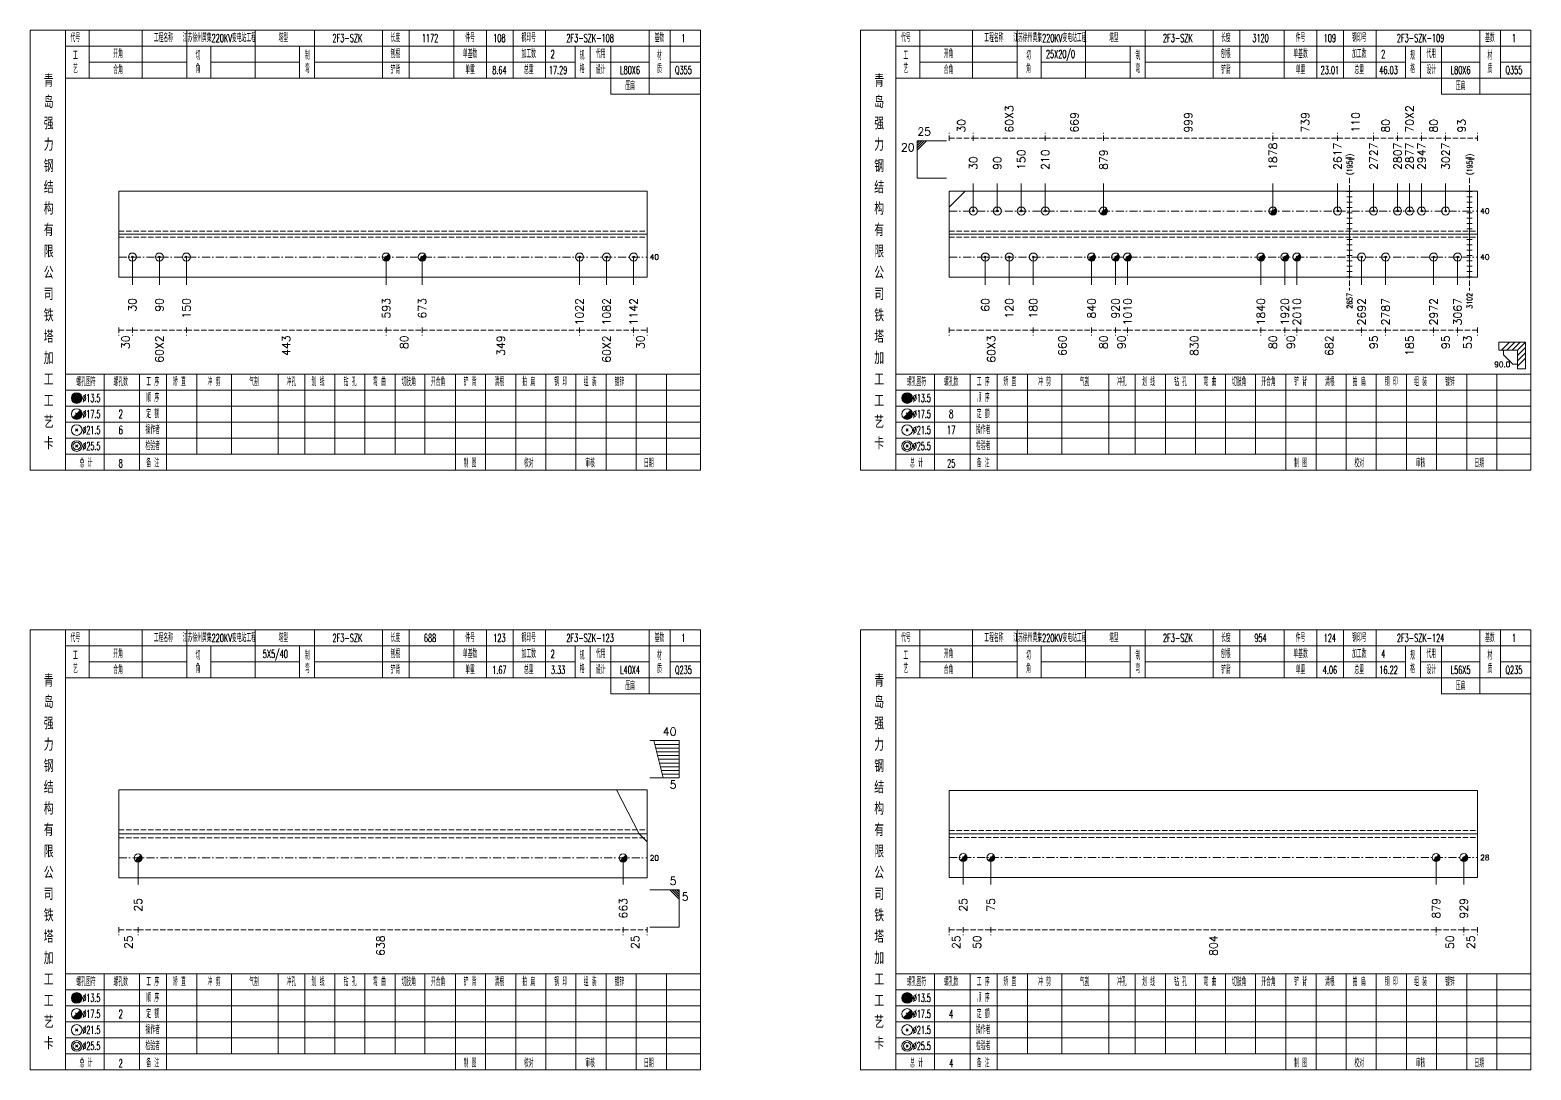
# Model space of a CAD drawing. Extents: x 0 to 4623, y -1159 to 4890.
# Drawn here: x 2180 to 2743, y 4500 to 4890 of the extents above; entities that cross this region are included whole.
import ezdxf
from ezdxf.enums import TextEntityAlignment as Align

# ---------------------------------------------------------------- set-up
doc = ezdxf.new("R2010")
doc.units = 0
doc.header["$MEASUREMENT"] = 0
doc.linetypes.add('一点画线', pattern=[5.2, 3, -1, 0.2, -1])
doc.linetypes.add('虚线', pattern=[2.75, 2, -0.75])
doc.layers.get('0').update_dxf_attribs({"linetype": 'CONTINUOUS', "lineweight": 25})
for name, color, linetype, lineweight in [('1', 7, 'CONTINUOUS', 25), ('2', 7, 'CONTINUOUS', 25), ('4', 7, 'CONTINUOUS', 25), ('5', 7, 'CONTINUOUS', 25)]:
    doc.layers.add(name, color=color, linetype=linetype, lineweight=lineweight)
doc.styles.get("Standard").update_dxf_attribs({"font": 'simplex.shx', "width": 0.7, "height": 3, "bigfont": 'gbhzfs.shx'})

# ---------------------------------------------------------------- blocks, each defined once
blk = doc.blocks.new('孔17.5')
at = {"layer": '5', "color": 7, "linetype": 'Continuous', "lineweight": 13}
for p, q in [((-0.707, -0.707), (0.707, 0.707)), ((-0.2, 0.2), (0.2, -0.2))]:
    blk.add_line(p, q, dxfattribs=at)
blk.add_circle((0, 0), 1, dxfattribs=at)
for radius in [0.9, 0.8, 0.7, 0.6, 0.5, 0.4, 0.3, 0.2, 0.1]:
    blk.add_arc((0, 0), radius, 225, 45, dxfattribs=at)
blk = doc.blocks.new('孔21.5')
at = {"layer": '5', "color": 7, "linetype": 'Continuous', "lineweight": 13}
for p, q in [((-0.2, -0.2), (0.2, 0.2)), ((-0.2, 0.2), (0.2, -0.2))]:
    blk.add_line(p, q, dxfattribs=at)
blk.add_circle((0, 0), 1, dxfattribs=at)

msp = doc.modelspace()

# ---------------------------------------------------------------- linework, layer by layer
at = {"color": 8, "linetype": '虚线', "lineweight": 9}
for p, q in [((2524.5, 4848.5), (2524.5, 4851.5)), ((2533.5, 4848.5), (2533.5, 4851.5)), ((2533.5, 4848.5), (2533.5, 4851.5)), ((2560.5, 4848.5), (2560.5, 4851.5)), ((2560.5, 4848.5), (2560.5, 4851.5)), ((2582.335, 4848.5), (2582.335, 4851.5)), ((2582.335, 4848.5), (2582.335, 4851.5)), ((2645.828, 4848.5), (2645.828, 4851.5)), ((2645.828, 4848.5), (2645.828, 4851.5)), ((2670.1, 4848.5), (2670.1, 4851.5)), ((2670.1, 4848.5), (2670.1, 4851.5)), ((2683.6, 4848.5), (2683.6, 4851.5)), ((2683.6, 4848.5), (2683.6, 4851.5)), ((2692.6, 4848.5), (2692.6, 4851.5)), ((2692.6, 4848.5), (2692.6, 4851.5)), ((2701.6, 4848.5), (2701.6, 4851.5)), ((2701.6, 4848.5), (2701.6, 4851.5)), ((2710.6, 4848.5), (2710.6, 4851.5)), ((2710.6, 4848.5), (2710.6, 4851.5)), ((2722.6, 4848.5), (2722.6, 4851.5)), ((2524.5, 4849.5), (2533.5, 4849.5)), ((2533.5, 4849.5), (2560.5, 4849.5)), ((2560.5, 4849.5), (2582.335, 4849.5)), ((2582.335, 4849.5), (2645.828, 4849.5)), ((2645.828, 4849.5), (2670.1, 4849.5)), ((2670.1, 4849.5), (2683.6, 4849.5)), ((2683.6, 4849.5), (2692.6, 4849.5)), ((2692.6, 4849.5), (2701.6, 4849.5)), ((2701.6, 4849.5), (2710.6, 4849.5)), ((2710.6, 4849.5), (2722.6, 4849.5)), ((2213.1, 4778.5), (2213.1, 4775.5)), ((2218.171, 4778.5), (2218.171, 4775.5)), ((2218.171, 4778.5), (2218.171, 4775.5)), ((2238.454, 4778.5), (2238.454, 4775.5)), ((2238.454, 4778.5), (2238.454, 4775.5)), ((2313.333, 4778.5), (2313.333, 4775.5)), ((2313.333, 4778.5), (2313.333, 4775.5)), ((2326.855, 4778.5), (2326.855, 4775.5)), ((2326.855, 4778.5), (2326.855, 4775.5)), ((2385.846, 4778.5), (2385.846, 4775.5)), ((2385.846, 4778.5), (2385.846, 4775.5)), ((2406.129, 4778.5), (2406.129, 4775.5)), ((2406.129, 4778.5), (2406.129, 4775.5)), ((2411.2, 4778.5), (2411.2, 4775.5)), ((2524.5, 4778.5), (2524.5, 4775.5)), ((2556, 4778.5), (2556, 4775.5)), ((2556, 4778.5), (2556, 4775.5)), ((2577.835, 4778.5), (2577.835, 4775.5)), ((2577.835, 4778.5), (2577.835, 4775.5)), ((2586.835, 4778.5), (2586.835, 4775.5)), ((2586.835, 4778.5), (2586.835, 4775.5)), ((2591.335, 4778.5), (2591.335, 4775.5)), ((2591.335, 4778.5), (2591.335, 4775.5)), ((2641.328, 4778.5), (2641.328, 4775.5)), ((2641.328, 4778.5), (2641.328, 4775.5)), ((2650.328, 4778.5), (2650.328, 4775.5)), ((2650.328, 4778.5), (2650.328, 4775.5)), ((2654.828, 4778.5), (2654.828, 4775.5)), ((2654.828, 4778.5), (2654.828, 4775.5)), ((2679.1, 4778.5), (2679.1, 4775.5)), ((2679.1, 4778.5), (2679.1, 4775.5)), ((2688.1, 4778.5), (2688.1, 4775.5)), ((2688.1, 4778.5), (2688.1, 4775.5)), ((2706.1, 4778.5), (2706.1, 4775.5)), ((2706.1, 4778.5), (2706.1, 4775.5)), ((2715.1, 4778.5), (2715.1, 4775.5)), ((2715.1, 4778.5), (2715.1, 4775.5)), ((2722.6, 4778.5), (2722.6, 4775.5)), ((2213.1, 4777.5), (2218.171, 4777.5)), ((2218.171, 4777.5), (2238.454, 4777.5)), ((2238.454, 4777.5), (2313.333, 4777.5)), ((2313.333, 4777.5), (2326.855, 4777.5)), ((2326.855, 4777.5), (2385.846, 4777.5)), ((2385.846, 4777.5), (2406.129, 4777.5)), ((2406.129, 4777.5), (2411.2, 4777.5)), ((2524.5, 4777.5), (2556, 4777.5)), ((2556, 4777.5), (2577.835, 4777.5)), ((2577.835, 4777.5), (2586.835, 4777.5)), ((2586.835, 4777.5), (2591.335, 4777.5)), ((2591.335, 4777.5), (2641.328, 4777.5)), ((2641.328, 4777.5), (2650.328, 4777.5)), ((2650.328, 4777.5), (2654.828, 4777.5)), ((2654.828, 4777.5), (2679.1, 4777.5)), ((2679.1, 4777.5), (2688.1, 4777.5)), ((2688.1, 4777.5), (2706.1, 4777.5)), ((2706.1, 4777.5), (2715.1, 4777.5)), ((2715.1, 4777.5), (2722.6, 4777.5)), ((2213.1, 4553.5), (2213.1, 4550.5)), ((2220.298, 4553.5), (2220.298, 4550.5)), ((2220.298, 4553.5), (2220.298, 4550.5)), ((2402.2, 4553.5), (2402.2, 4550.5)), ((2402.2, 4553.5), (2402.2, 4550.5)), ((2411.2, 4553.5), (2411.2, 4550.5)), ((2524.5, 4553.5), (2524.5, 4550.5)), ((2529.691, 4553.5), (2529.691, 4550.5)), ((2529.691, 4553.5), (2529.691, 4550.5)), ((2540.074, 4553.5), (2540.074, 4550.5)), ((2540.074, 4553.5), (2540.074, 4550.5)), ((2707.026, 4553.5), (2707.026, 4550.5)), ((2707.026, 4553.5), (2707.026, 4550.5)), ((2717.409, 4553.5), (2717.409, 4550.5)), ((2717.409, 4553.5), (2717.409, 4550.5)), ((2722.6, 4553.5), (2722.6, 4550.5)), ((2213.1, 4552.5), (2220.298, 4552.5)), ((2220.298, 4552.5), (2402.2, 4552.5)), ((2402.2, 4552.5), (2411.2, 4552.5)), ((2524.5, 4552.5), (2529.691, 4552.5)), ((2529.691, 4552.5), (2540.074, 4552.5)), ((2540.074, 4552.5), (2707.026, 4552.5)), ((2707.026, 4552.5), (2717.409, 4552.5)), ((2717.409, 4552.5), (2722.6, 4552.5))]:
    msp.add_line(p, q, dxfattribs=at)
at = {"color": 7, "linetype": 'Continuous', "lineweight": 13}
for p, q in [((2512.5, 4848.5), (2523.5, 4848.5)), ((2512.5, 4834.5), (2512.5, 4848.5)), ((2513.375, 4848.5), (2512.5, 4847.625)), ((2514.25, 4848.5), (2512.5, 4846.75)), ((2515.125, 4848.5), (2512.5, 4845.875)), ((2516, 4848.5), (2512.5, 4845)), ((2512.5, 4834.5), (2523.5, 4834.5)), ((2524.5, 4823.625), (2530.5, 4829.625)), ((2533.5, 4822.125), (2533.5, 4832.5)), ((2542.5, 4822.125), (2542.5, 4832.5)), ((2551.5, 4822.125), (2551.5, 4832.5)), ((2560.5, 4822.125), (2560.5, 4832.5)), ((2582.335, 4822.125), (2582.335, 4832.5)), ((2645.828, 4822.125), (2645.828, 4832.5)), ((2670.1, 4822.125), (2670.1, 4832.5)), ((2683.6, 4822.125), (2683.6, 4832.5)), ((2692.6, 4822.125), (2692.6, 4832.5)), ((2697.1, 4822.125), (2697.1, 4832.5)), ((2701.6, 4822.125), (2701.6, 4832.5)), ((2710.6, 4822.125), (2710.6, 4832.5)), ((2218.171, 4804.875), (2218.171, 4794.5)), ((2228.312, 4804.875), (2228.312, 4794.5)), ((2238.454, 4804.875), (2238.454, 4794.5)), ((2313.333, 4804.875), (2313.333, 4794.5)), ((2326.855, 4804.875), (2326.855, 4794.5)), ((2385.846, 4804.875), (2385.846, 4794.5)), ((2395.988, 4804.875), (2395.988, 4794.5)), ((2406.129, 4804.875), (2406.129, 4794.5)), ((2538, 4804.875), (2538, 4794.5)), ((2547, 4804.875), (2547, 4794.5)), ((2556, 4804.875), (2556, 4794.5)), ((2577.835, 4804.875), (2577.835, 4794.5)), ((2586.835, 4804.875), (2586.835, 4794.5)), ((2591.335, 4804.875), (2591.335, 4794.5)), ((2641.328, 4804.875), (2641.328, 4794.5)), ((2650.328, 4804.875), (2650.328, 4794.5)), ((2654.828, 4804.875), (2654.828, 4794.5)), ((2679.1, 4804.875), (2679.1, 4794.5)), ((2688.1, 4804.875), (2688.1, 4794.5)), ((2706.1, 4804.875), (2706.1, 4794.5)), ((2715.1, 4804.875), (2715.1, 4794.5)), ((2423.2, 4623.5), (2412.2, 4623.5)), ((2417.2, 4609.5), (2413.7, 4623.5)), ((2423.2, 4622.1), (2414.05, 4622.1)), ((2423.2, 4620.7), (2414.4, 4620.7)), ((2423.2, 4609.5), (2423.2, 4623.5)), ((2423.2, 4619.3), (2414.75, 4619.3)), ((2423.2, 4617.9), (2415.1, 4617.9)), ((2423.2, 4616.5), (2415.45, 4616.5)), ((2423.2, 4615.1), (2415.8, 4615.1)), ((2423.2, 4609.5), (2412.2, 4609.5)), ((2423.2, 4613.7), (2416.15, 4613.7)), ((2423.2, 4612.3), (2416.5, 4612.3)), ((2423.2, 4610.9), (2416.85, 4610.9)), ((2408.2, 4588.5), (2399.683, 4605)), ((2411.2, 4585.5), (2408.2, 4588.5)), ((2220.298, 4579.5), (2220.298, 4569.5)), ((2402.2, 4579.5), (2402.2, 4569.5)), ((2529.691, 4579.661), (2529.691, 4569.5)), ((2540.074, 4579.661), (2540.074, 4569.5)), ((2707.026, 4579.661), (2707.026, 4569.5)), ((2717.409, 4579.661), (2717.409, 4569.5)), ((2423.2, 4567.5), (2412.2, 4567.5)), ((2419.7, 4567.5), (2423.2, 4564)), ((2420.575, 4567.5), (2423.2, 4564.875)), ((2421.45, 4567.5), (2423.2, 4565.75)), ((2422.325, 4567.5), (2423.2, 4566.625)), ((2423.2, 4567.5), (2423.2, 4553.5)), ((2423.2, 4553.5), (2412.2, 4553.5))]:
    msp.add_line(p, q, dxfattribs=at)
at = {"color": 7, "linetype": 'Continuous', "lineweight": 18}
for p, q in [((2213.1, 4829.625), (2213.1, 4797.375)), ((2213.1, 4829.625), (2411.2, 4829.625)), ((2411.2, 4829.625), (2411.2, 4797.375)), ((2524.5, 4829.625), (2524.5, 4797.375)), ((2524.5, 4829.625), (2722.6, 4829.625)), ((2722.6, 4829.625), (2722.6, 4797.375)), ((2213.1, 4813.5), (2411.2, 4813.5)), ((2524.5, 4813.5), (2722.6, 4813.5)), ((2213.1, 4605), (2213.1, 4572)), ((2213.1, 4605), (2411.2, 4605)), ((2411.2, 4605), (2411.2, 4572)), ((2524.5, 4604.839), (2524.5, 4572.161)), ((2524.5, 4604.839), (2722.6, 4604.839)), ((2722.6, 4604.839), (2722.6, 4572.161)), ((2213.1, 4588.5), (2411.2, 4588.5)), ((2524.5, 4588.5), (2722.6, 4588.5))]:
    msp.add_line(p, q, dxfattribs=at)
at = {"color": 3, "linetype": '一点画线', "lineweight": 13}
for p, q in [((2524.5, 4822.125), (2722.6, 4822.125)), ((2213.1, 4804.875), (2411.2, 4804.875)), ((2524.5, 4804.875), (2722.6, 4804.875)), ((2213.1, 4579.5), (2411.2, 4579.5)), ((2524.5, 4579.661), (2722.6, 4579.661))]:
    msp.add_line(p, q, dxfattribs=at)
at = {"color": 1, "linetype": '虚线', "lineweight": 18}
for p, q in [((2213.1, 4814.625), (2411.2, 4814.625)), ((2213.1, 4812.375), (2411.2, 4812.375)), ((2524.5, 4814.625), (2722.6, 4814.625)), ((2524.5, 4812.375), (2722.6, 4812.375)), ((2213.1, 4590), (2411.2, 4590)), ((2213.1, 4587), (2411.2, 4587)), ((2524.5, 4589.839), (2722.6, 4589.839)), ((2524.5, 4587.161), (2722.6, 4587.161))]:
    msp.add_line(p, q, dxfattribs=at)
at = {"layer": '1', "color": 7, "linetype": 'Continuous', "lineweight": 18}
for p, q in [((2213.1, 4797.375), (2411.2, 4797.375)), ((2524.5, 4797.375), (2722.6, 4797.375)), ((2213.1, 4572), (2411.2, 4572)), ((2524.5, 4572.161), (2722.6, 4572.161))]:
    msp.add_line(p, q, dxfattribs=at)
at = {"layer": '2', "color": 216, "linetype": '虚线', "lineweight": 13}
for p, q in [((2674.6, 4834.625), (2674.6, 4792.375)), ((2719.6, 4834.625), (2719.6, 4792.375))]:
    msp.add_line(p, q, dxfattribs=at)
at = {"layer": '2', "color": 7, "linetype": 'Continuous', "lineweight": 13}
for p, q in [((2675.6, 4829.5), (2673.6, 4829.5)), ((2674.6, 4813.5), (2674.6, 4829.625)), ((2720.6, 4829.5), (2718.6, 4829.5)), ((2719.6, 4813.5), (2719.6, 4829.625)), ((2675.6, 4827.5), (2673.6, 4827.5)), ((2675.6, 4825.5), (2673.6, 4825.5)), ((2675.6, 4823.5), (2673.6, 4823.5)), ((2720.6, 4827.5), (2718.6, 4827.5)), ((2720.6, 4825.5), (2718.6, 4825.5)), ((2720.6, 4823.5), (2718.6, 4823.5)), ((2675.6, 4821.5), (2673.6, 4821.5)), ((2675.6, 4819.5), (2673.6, 4819.5)), ((2720.6, 4821.5), (2718.6, 4821.5)), ((2720.6, 4819.5), (2718.6, 4819.5)), ((2675.6, 4817.5), (2673.6, 4817.5)), ((2675.6, 4815.5), (2673.6, 4815.5)), ((2674.6, 4813.5), (2674.6, 4797.375)), ((2720.6, 4817.5), (2718.6, 4817.5)), ((2720.6, 4815.5), (2718.6, 4815.5)), ((2719.6, 4813.5), (2719.6, 4797.375)), ((2673.6, 4811.5), (2675.6, 4811.5)), ((2673.6, 4809.5), (2675.6, 4809.5)), ((2673.6, 4807.5), (2675.6, 4807.5)), ((2718.6, 4811.5), (2720.6, 4811.5)), ((2718.6, 4809.5), (2720.6, 4809.5)), ((2718.6, 4807.5), (2720.6, 4807.5)), ((2673.6, 4805.5), (2675.6, 4805.5)), ((2673.6, 4803.5), (2675.6, 4803.5)), ((2673.6, 4801.5), (2675.6, 4801.5)), ((2718.6, 4805.5), (2720.6, 4805.5)), ((2718.6, 4803.5), (2720.6, 4803.5)), ((2718.6, 4801.5), (2720.6, 4801.5)), ((2673.6, 4799.5), (2675.6, 4799.5)), ((2673.6, 4797.5), (2675.6, 4797.5)), ((2718.6, 4799.5), (2720.6, 4799.5)), ((2718.6, 4797.5), (2720.6, 4797.5)), ((2740.6, 4773), (2730.6, 4773)), ((2730.6, 4773), (2730.6, 4770)), ((2731.6, 4770), (2734.6, 4773)), ((2733.6, 4770), (2736.6, 4773)), ((2735.6, 4770), (2738.6, 4773)), ((2737.6, 4770), (2740.6, 4773)), ((2740.6, 4763), (2740.6, 4773)), ((2730.6, 4770), (2737.6, 4770)), ((2732.35, 4770), (2732.35, 4768.25)), ((2735.85, 4764.75), (2732.35, 4768.25)), ((2737.6, 4768), (2740.6, 4771)), ((2737.6, 4770), (2737.6, 4763)), ((2737.6, 4766), (2740.6, 4769)), ((2737.6, 4764), (2740.6, 4767)), ((2735.85, 4764.75), (2737.6, 4764.75)), ((2737.6, 4763), (2740.6, 4763))]:
    msp.add_line(p, q, dxfattribs=at)
at = {"layer": '4', "color": 1, "linetype": 'Continuous', "lineweight": 18}
for p, q in [((2193.1, 4725), (2193.1, 4890)), ((2202, 4872), (2202, 4890)), ((2221.8, 4872), (2221.8, 4890)), ((2238.6, 4872), (2238.6, 4890)), ((2264.2, 4872), (2264.2, 4890)), ((2286.5, 4872), (2286.5, 4890)), ((2312, 4872), (2312, 4890)), ((2322, 4872), (2322, 4890)), ((2338.7, 4872), (2338.7, 4890)), ((2350.9, 4872), (2350.9, 4890)), ((2360.9, 4872), (2360.9, 4890)), ((2373.1, 4872), (2373.1, 4890)), ((2412, 4866), (2412, 4890)), ((2419.8, 4872), (2419.8, 4890)), ((2504.5, 4725), (2504.5, 4890)), ((2513.4, 4872), (2513.4, 4890)), ((2533.2, 4872), (2533.2, 4890)), ((2550, 4872), (2550, 4890)), ((2575.6, 4872), (2575.6, 4890)), ((2597.9, 4872), (2597.9, 4890)), ((2623.4, 4872), (2623.4, 4890)), ((2633.4, 4872), (2633.4, 4890)), ((2650.1, 4872), (2650.1, 4890)), ((2662.3, 4872), (2662.3, 4890)), ((2672.3, 4872), (2672.3, 4890)), ((2684.5, 4872), (2684.5, 4890)), ((2723.4, 4866), (2723.4, 4890)), ((2731.2, 4872), (2731.2, 4890)), ((2193.1, 4884), (2431.2, 4884)), ((2247.6, 4872), (2247.6, 4884)), ((2280.9, 4872), (2280.9, 4884)), ((2384.2, 4872), (2384.2, 4884)), ((2389.8, 4872), (2389.8, 4884)), ((2397.6, 4866), (2397.6, 4884)), ((2504.5, 4884), (2742.6, 4884)), ((2559, 4872), (2559, 4884)), ((2592.3, 4872), (2592.3, 4884)), ((2695.6, 4872), (2695.6, 4884)), ((2701.2, 4872), (2701.2, 4884)), ((2709, 4866), (2709, 4884)), ((2202, 4878), (2238.6, 4878)), ((2247.6, 4878), (2280.9, 4878)), ((2286.5, 4878), (2384.2, 4878)), ((2389.8, 4878), (2412, 4878)), ((2419.8, 4878), (2431.2, 4878)), ((2513.4, 4878), (2550, 4878)), ((2559, 4878), (2592.3, 4878)), ((2597.9, 4878), (2695.6, 4878)), ((2701.2, 4878), (2723.4, 4878)), ((2731.2, 4878), (2742.6, 4878)), ((2193.1, 4872), (2431.2, 4872)), ((2504.5, 4872), (2742.6, 4872)), ((2397.6, 4866), (2431.2, 4866)), ((2709, 4866), (2742.6, 4866)), ((2193.1, 4761), (2431.2, 4761)), ((2207.6, 4725), (2207.6, 4761)), ((2220.9, 4725), (2220.9, 4761)), ((2231, 4725), (2231, 4761)), ((2242.4, 4731), (2242.4, 4761)), ((2255.3, 4731), (2255.3, 4761)), ((2272.9, 4731), (2272.9, 4761)), ((2282.8, 4731), (2282.8, 4761)), ((2294.1, 4731), (2294.1, 4761)), ((2305.4, 4731), (2305.4, 4761)), ((2316.7, 4731), (2316.7, 4761)), ((2327.9, 4731), (2327.9, 4761)), ((2339.3, 4731), (2339.3, 4761)), ((2350.6, 4731), (2350.6, 4761)), ((2361.9, 4731), (2361.9, 4761)), ((2373.2, 4731), (2373.2, 4761)), ((2384.5, 4731), (2384.5, 4761)), ((2395.8, 4731), (2395.8, 4761)), ((2407.1, 4731), (2407.1, 4761)), ((2418.4, 4731), (2418.4, 4761)), ((2504.5, 4761), (2742.6, 4761)), ((2519, 4725), (2519, 4761)), ((2532.3, 4725), (2532.3, 4761)), ((2542.4, 4725), (2542.4, 4761)), ((2553.8, 4731), (2553.8, 4761)), ((2566.7, 4731), (2566.7, 4761)), ((2584.3, 4731), (2584.3, 4761)), ((2594.2, 4731), (2594.2, 4761)), ((2605.5, 4731), (2605.5, 4761)), ((2616.8, 4731), (2616.8, 4761)), ((2628.1, 4731), (2628.1, 4761)), ((2639.3, 4731), (2639.3, 4761)), ((2650.7, 4731), (2650.7, 4761)), ((2662, 4731), (2662, 4761)), ((2673.3, 4731), (2673.3, 4761)), ((2684.6, 4731), (2684.6, 4761)), ((2695.9, 4731), (2695.9, 4761)), ((2707.2, 4731), (2707.2, 4761)), ((2718.5, 4731), (2718.5, 4761)), ((2729.8, 4731), (2729.8, 4761)), ((2193.1, 4755), (2431.2, 4755)), ((2504.5, 4755), (2742.6, 4755)), ((2193.1, 4749), (2431.2, 4749)), ((2504.5, 4749), (2742.6, 4749)), ((2193.1, 4743), (2431.2, 4743)), ((2504.5, 4743), (2742.6, 4743)), ((2193.1, 4737), (2431.2, 4737)), ((2504.5, 4737), (2742.6, 4737)), ((2193.1, 4731), (2431.2, 4731)), ((2339.3, 4725), (2339.3, 4731)), ((2350.6, 4725), (2350.6, 4731)), ((2361.9, 4725), (2361.9, 4731)), ((2373.2, 4725), (2373.2, 4731)), ((2384.5, 4725), (2384.5, 4731)), ((2395.8, 4725), (2395.8, 4731)), ((2407.1, 4725), (2407.1, 4731)), ((2418.4, 4725), (2418.4, 4731)), ((2504.5, 4731), (2742.6, 4731)), ((2650.7, 4725), (2650.7, 4731)), ((2662, 4725), (2662, 4731)), ((2673.3, 4725), (2673.3, 4731)), ((2684.6, 4725), (2684.6, 4731)), ((2695.9, 4725), (2695.9, 4731)), ((2707.2, 4725), (2707.2, 4731)), ((2718.5, 4725), (2718.5, 4731)), ((2729.8, 4725), (2729.8, 4731)), ((2193.1, 4500), (2193.1, 4665)), ((2202, 4647), (2202, 4665)), ((2221.8, 4647), (2221.8, 4665)), ((2238.6, 4647), (2238.6, 4665)), ((2264.2, 4647), (2264.2, 4665)), ((2286.5, 4647), (2286.5, 4665)), ((2312, 4647), (2312, 4665)), ((2322, 4647), (2322, 4665)), ((2338.7, 4647), (2338.7, 4665)), ((2350.9, 4647), (2350.9, 4665)), ((2360.9, 4647), (2360.9, 4665)), ((2373.1, 4647), (2373.1, 4665)), ((2412, 4641), (2412, 4665)), ((2419.8, 4647), (2419.8, 4665)), ((2504.5, 4500), (2504.5, 4665)), ((2513.4, 4647), (2513.4, 4665)), ((2533.2, 4647), (2533.2, 4665)), ((2550, 4647), (2550, 4665)), ((2575.6, 4647), (2575.6, 4665)), ((2597.9, 4647), (2597.9, 4665)), ((2623.4, 4647), (2623.4, 4665)), ((2633.4, 4647), (2633.4, 4665)), ((2650.1, 4647), (2650.1, 4665)), ((2662.3, 4647), (2662.3, 4665)), ((2672.3, 4647), (2672.3, 4665)), ((2684.5, 4647), (2684.5, 4665)), ((2723.4, 4641), (2723.4, 4665)), ((2731.2, 4647), (2731.2, 4665)), ((2193.1, 4659), (2431.2, 4659)), ((2247.6, 4647), (2247.6, 4659)), ((2280.9, 4647), (2280.9, 4659)), ((2384.2, 4647), (2384.2, 4659)), ((2389.8, 4647), (2389.8, 4659)), ((2397.6, 4641), (2397.6, 4659)), ((2504.5, 4659), (2742.6, 4659)), ((2559, 4647), (2559, 4659)), ((2592.3, 4647), (2592.3, 4659)), ((2695.6, 4647), (2695.6, 4659)), ((2701.2, 4647), (2701.2, 4659)), ((2709, 4641), (2709, 4659)), ((2202, 4653), (2238.6, 4653)), ((2247.6, 4653), (2280.9, 4653)), ((2286.5, 4653), (2384.2, 4653)), ((2389.8, 4653), (2412, 4653)), ((2419.8, 4653), (2431.2, 4653)), ((2513.4, 4653), (2550, 4653)), ((2559, 4653), (2592.3, 4653)), ((2597.9, 4653), (2695.6, 4653)), ((2701.2, 4653), (2723.4, 4653)), ((2731.2, 4653), (2742.6, 4653)), ((2193.1, 4647), (2431.2, 4647)), ((2504.5, 4647), (2742.6, 4647)), ((2397.6, 4641), (2431.2, 4641)), ((2709, 4641), (2742.6, 4641)), ((2193.1, 4536), (2431.2, 4536)), ((2207.6, 4500), (2207.6, 4536)), ((2220.9, 4500), (2220.9, 4536)), ((2231, 4500), (2231, 4536)), ((2242.4, 4506), (2242.4, 4536)), ((2255.3, 4506), (2255.3, 4536)), ((2272.9, 4506), (2272.9, 4536)), ((2282.8, 4506), (2282.8, 4536)), ((2294.1, 4506), (2294.1, 4536)), ((2305.4, 4506), (2305.4, 4536)), ((2316.7, 4506), (2316.7, 4536)), ((2327.9, 4506), (2327.9, 4536)), ((2339.3, 4506), (2339.3, 4536)), ((2350.6, 4506), (2350.6, 4536)), ((2361.9, 4506), (2361.9, 4536)), ((2373.2, 4506), (2373.2, 4536)), ((2384.5, 4506), (2384.5, 4536)), ((2395.8, 4506), (2395.8, 4536)), ((2407.1, 4506), (2407.1, 4536)), ((2418.4, 4506), (2418.4, 4536)), ((2504.5, 4536), (2742.6, 4536)), ((2519, 4500), (2519, 4536)), ((2532.3, 4500), (2532.3, 4536)), ((2542.4, 4500), (2542.4, 4536)), ((2553.8, 4506), (2553.8, 4536)), ((2566.7, 4506), (2566.7, 4536)), ((2584.3, 4506), (2584.3, 4536)), ((2594.2, 4506), (2594.2, 4536)), ((2605.5, 4506), (2605.5, 4536)), ((2616.8, 4506), (2616.8, 4536)), ((2628.1, 4506), (2628.1, 4536)), ((2639.3, 4506), (2639.3, 4536)), ((2650.7, 4506), (2650.7, 4536)), ((2662, 4506), (2662, 4536)), ((2673.3, 4506), (2673.3, 4536)), ((2684.6, 4506), (2684.6, 4536)), ((2695.9, 4506), (2695.9, 4536)), ((2707.2, 4506), (2707.2, 4536)), ((2718.5, 4506), (2718.5, 4536)), ((2729.8, 4506), (2729.8, 4536)), ((2193.1, 4530), (2431.2, 4530)), ((2504.5, 4530), (2742.6, 4530)), ((2193.1, 4524), (2431.2, 4524)), ((2504.5, 4524), (2742.6, 4524)), ((2193.1, 4518), (2431.2, 4518)), ((2504.5, 4518), (2742.6, 4518)), ((2193.1, 4512), (2431.2, 4512)), ((2504.5, 4512), (2742.6, 4512)), ((2193.1, 4506), (2431.2, 4506)), ((2339.3, 4500), (2339.3, 4506)), ((2350.6, 4500), (2350.6, 4506)), ((2361.9, 4500), (2361.9, 4506)), ((2373.2, 4500), (2373.2, 4506)), ((2384.5, 4500), (2384.5, 4506)), ((2395.8, 4500), (2395.8, 4506)), ((2407.1, 4500), (2407.1, 4506)), ((2418.4, 4500), (2418.4, 4506)), ((2504.5, 4506), (2742.6, 4506)), ((2650.7, 4500), (2650.7, 4506)), ((2662, 4500), (2662, 4506)), ((2673.3, 4500), (2673.3, 4506)), ((2684.6, 4500), (2684.6, 4506)), ((2695.9, 4500), (2695.9, 4506)), ((2707.2, 4500), (2707.2, 4506)), ((2718.5, 4500), (2718.5, 4506)), ((2729.8, 4500), (2729.8, 4506))]:
    msp.add_line(p, q, dxfattribs=at)
at = {"layer": '4', "color": 7, "linetype": 'Continuous', "lineweight": 13}
for p, q in [((2197.1, 4751.8), (2197.5, 4752.2)), ((2197.5, 4751.8), (2197.1, 4752.2)), ((2508.5, 4751.8), (2508.9, 4752.2)), ((2508.9, 4751.8), (2508.5, 4752.2)), ((2195.886, 4744.586), (2198.714, 4747.414)), ((2196.9, 4746.4), (2197.7, 4745.6)), ((2507.286, 4744.586), (2510.114, 4747.414)), ((2508.3, 4746.4), (2509.1, 4745.6)), ((2196.9, 4739.6), (2197.7, 4740.4)), ((2196.9, 4740.4), (2197.7, 4739.6)), ((2508.3, 4739.6), (2509.1, 4740.4)), ((2508.3, 4740.4), (2509.1, 4739.6)), ((2196.9, 4733.6), (2197.7, 4734.4)), ((2196.9, 4734.4), (2197.7, 4733.6)), ((2508.3, 4733.6), (2509.1, 4734.4)), ((2508.3, 4734.4), (2509.1, 4733.6)), ((2197.1, 4526.8), (2197.5, 4527.2)), ((2197.5, 4526.8), (2197.1, 4527.2)), ((2508.5, 4526.8), (2508.9, 4527.2)), ((2508.9, 4526.8), (2508.5, 4527.2)), ((2195.886, 4519.586), (2198.714, 4522.414)), ((2196.9, 4521.4), (2197.7, 4520.6)), ((2507.286, 4519.586), (2510.114, 4522.414)), ((2508.3, 4521.4), (2509.1, 4520.6)), ((2196.9, 4514.6), (2197.7, 4515.4)), ((2196.9, 4515.4), (2197.7, 4514.6)), ((2508.3, 4514.6), (2509.1, 4515.4)), ((2508.3, 4515.4), (2509.1, 4514.6)), ((2196.9, 4508.6), (2197.7, 4509.4)), ((2196.9, 4509.4), (2197.7, 4508.6)), ((2508.3, 4508.6), (2509.1, 4509.4)), ((2508.3, 4509.4), (2509.1, 4508.6))]:
    msp.add_line(p, q, dxfattribs=at)
at = {"layer": '4', "color": 1, "linetype": 'Continuous', "lineweight": 18}
for points in [[(2179.8, 4890), (2179.8, 4725), (2431.2, 4725), (2431.2, 4890)], [(2491.2, 4890), (2491.2, 4725), (2742.6, 4725), (2742.6, 4890)], [(2179.8, 4665), (2179.8, 4500), (2431.2, 4500), (2431.2, 4665)], [(2491.2, 4665), (2491.2, 4500), (2742.6, 4500), (2742.6, 4665)]]:
    msp.add_lwpolyline(points, close=True, dxfattribs=at)
at = {"layer": '4', "color": 7, "linetype": 'Continuous', "lineweight": 13}
for centre, radius in [((2197.3, 4752), 2), ((2197.3, 4752), 1.8), ((2197.3, 4752), 1.6), ((2197.3, 4752), 1.4), ((2197.3, 4752), 1.2), ((2197.3, 4752), 1), ((2197.3, 4752), 0.8), ((2197.3, 4752), 0.6), ((2197.3, 4752), 0.4), ((2197.3, 4752), 0.2), ((2508.7, 4752), 2), ((2508.7, 4752), 1.8), ((2508.7, 4752), 1.6), ((2508.7, 4752), 1.4), ((2508.7, 4752), 1.2), ((2508.7, 4752), 1), ((2508.7, 4752), 0.8), ((2508.7, 4752), 0.6), ((2508.7, 4752), 0.4), ((2508.7, 4752), 0.2), ((2197.3, 4746), 2), ((2508.7, 4746), 2), ((2197.3, 4740), 2), ((2508.7, 4740), 2), ((2197.3, 4734), 2), ((2197.3, 4734), 1.4), ((2508.7, 4734), 2), ((2508.7, 4734), 1.4), ((2197.3, 4527), 2), ((2197.3, 4527), 1.8), ((2197.3, 4527), 1.6), ((2197.3, 4527), 1.4), ((2197.3, 4527), 1.2), ((2197.3, 4527), 1), ((2197.3, 4527), 0.8), ((2197.3, 4527), 0.6), ((2197.3, 4527), 0.4), ((2197.3, 4527), 0.2), ((2508.7, 4527), 2), ((2508.7, 4527), 1.8), ((2508.7, 4527), 1.6), ((2508.7, 4527), 1.4), ((2508.7, 4527), 1.2), ((2508.7, 4527), 1), ((2508.7, 4527), 0.8), ((2508.7, 4527), 0.6), ((2508.7, 4527), 0.4), ((2508.7, 4527), 0.2), ((2197.3, 4521), 2), ((2508.7, 4521), 2), ((2197.3, 4515), 2), ((2508.7, 4515), 2), ((2197.3, 4509), 2), ((2197.3, 4509), 1.4), ((2508.7, 4509), 2), ((2508.7, 4509), 1.4)]:
    msp.add_circle(centre, radius, dxfattribs=at)
for centre, radius in [((2197.3, 4746), 1.8), ((2197.3, 4746), 1.6), ((2197.3, 4746), 1.4), ((2197.3, 4746), 1.2), ((2197.3, 4746), 1), ((2197.3, 4746), 0.8), ((2197.3, 4746), 0.6), ((2197.3, 4746), 0.4), ((2197.3, 4746), 0.2), ((2508.7, 4746), 1.8), ((2508.7, 4746), 1.6), ((2508.7, 4746), 1.4), ((2508.7, 4746), 1.2), ((2508.7, 4746), 1), ((2508.7, 4746), 0.8), ((2508.7, 4746), 0.6), ((2508.7, 4746), 0.4), ((2508.7, 4746), 0.2), ((2197.3, 4521), 1.8), ((2197.3, 4521), 1.6), ((2197.3, 4521), 1.4), ((2197.3, 4521), 1.2), ((2197.3, 4521), 1), ((2197.3, 4521), 0.8), ((2197.3, 4521), 0.6), ((2197.3, 4521), 0.4), ((2197.3, 4521), 0.2), ((2508.7, 4521), 1.8), ((2508.7, 4521), 1.6), ((2508.7, 4521), 1.4), ((2508.7, 4521), 1.2), ((2508.7, 4521), 1), ((2508.7, 4521), 0.8), ((2508.7, 4521), 0.6), ((2508.7, 4521), 0.4), ((2508.7, 4521), 0.2)]:
    msp.add_arc(centre, radius, 225, 45, dxfattribs=at)

# ---------------------------------------------------------------- block references
at = {"color": 7, "linetype": 'Continuous', "lineweight": 13, "xscale": 1.5, "yscale": 1.5, "zscale": 1.5}
for name, p in [('孔21.5', (2533.5, 4822.125)), ('孔21.5', (2542.5, 4822.125)), ('孔21.5', (2551.5, 4822.125)), ('孔21.5', (2560.5, 4822.125)), ('孔17.5', (2582.335, 4822.125)), ('孔17.5', (2645.828, 4822.125)), ('孔21.5', (2670.1, 4822.125)), ('孔21.5', (2683.6, 4822.125)), ('孔21.5', (2692.6, 4822.125)), ('孔21.5', (2697.1, 4822.125)), ('孔21.5', (2701.6, 4822.125)), ('孔21.5', (2710.6, 4822.125))]:
    msp.add_blockref(name, p, dxfattribs=at)
at = {"layer": '1', "color": 7, "linetype": 'Continuous', "lineweight": 13, "xscale": 1.5, "yscale": 1.5, "zscale": 1.5}
for name, p in [('孔21.5', (2218.171, 4804.875)), ('孔21.5', (2228.312, 4804.875)), ('孔21.5', (2238.454, 4804.875)), ('孔17.5', (2313.333, 4804.875)), ('孔17.5', (2326.855, 4804.875)), ('孔21.5', (2385.846, 4804.875)), ('孔21.5', (2395.988, 4804.875)), ('孔21.5', (2406.129, 4804.875)), ('孔21.5', (2538, 4804.875)), ('孔21.5', (2547, 4804.875)), ('孔21.5', (2556, 4804.875)), ('孔17.5', (2577.835, 4804.875)), ('孔17.5', (2586.835, 4804.875)), ('孔17.5', (2591.335, 4804.875)), ('孔17.5', (2641.328, 4804.875)), ('孔17.5', (2650.328, 4804.875)), ('孔17.5', (2654.828, 4804.875)), ('孔21.5', (2679.1, 4804.875)), ('孔21.5', (2688.1, 4804.875)), ('孔21.5', (2706.1, 4804.875)), ('孔21.5', (2715.1, 4804.875)), ('孔17.5', (2220.298, 4579.5)), ('孔17.5', (2402.2, 4579.5)), ('孔17.5', (2529.691, 4579.661)), ('孔17.5', (2540.074, 4579.661)), ('孔17.5', (2707.026, 4579.661)), ('孔17.5', (2717.409, 4579.661))]:
    msp.add_blockref(name, p, dxfattribs=at)

# ---------------------------------------------------------------- texts
at = {"color": 8, "linetype": 'Continuous', "lineweight": 9}
for s, p in [('60X3', (2547, 4851.5)), ('669', (2571.417, 4851.5)), ('999', (2614.081, 4851.5)), ('739', (2657.964, 4851.5)), ('110', (2676.85, 4851.5)), ('70X2', (2697.1, 4851.5)), ('30', (2529, 4851.5)), ('80', (2688.1, 4851.5)), ('80', (2706.1, 4851.5)), ('93', (2716.6, 4851.5))]:
    msp.add_text(s, height=3, rotation=90, dxfattribs=at).set_placement(p, align=Align.MIDDLE_LEFT)
at = {"color": 7, "linetype": 'Continuous', "lineweight": 13}
msp.add_text('25', height=3, dxfattribs=at).set_placement((2512.5, 4849.5), align=Align.BOTTOM_LEFT)
for s, p in [('20', (2511.5, 4847.5)), ('5', (2422.2, 4608.5))]:
    msp.add_text(s, height=3, dxfattribs=at).set_placement(p, align=Align.TOP_RIGHT)
for s, p in [('1878', (2645.828, 4837.5)), ('2617', (2670.1, 4837.5)), ('2727', (2683.6, 4837.5)), ('2807', (2692.6, 4837.5)), ('2877', (2697.1, 4837.5)), ('2947', (2701.6, 4837.5)), ('3027', (2710.6, 4837.5)), ('30', (2533.5, 4837.5)), ('90', (2542.5, 4837.5)), ('150', (2551.5, 4837.5)), ('210', (2560.5, 4837.5)), ('879', (2582.335, 4837.5))]:
    msp.add_text(s, height=3, rotation=90, dxfattribs=at).set_placement(p, align=Align.MIDDLE_LEFT)
for s, p in [('40', (2723.6, 4822.125)), ('40', (2412.2, 4804.875)), ('40', (2723.6, 4804.875)), ('20', (2412.2, 4579.5)), ('28', (2723.6, 4579.661))]:
    msp.add_text(s, height=2, dxfattribs=at).set_placement(p, align=Align.MIDDLE_LEFT)
at = {"color": 8, "linetype": 'Continuous', "lineweight": 9}
for s, p in [('30', (2215.635, 4775.5)), ('60X2', (2228.312, 4775.5)), ('443', (2275.894, 4775.5)), ('80', (2320.094, 4775.5)), ('349', (2356.351, 4775.5)), ('60X2', (2395.988, 4775.5)), ('30', (2408.665, 4775.5)), ('60X3', (2540.25, 4775.5)), ('660', (2566.917, 4775.5)), ('80', (2582.335, 4775.5)), ('90', (2589.085, 4775.5)), ('830', (2616.331, 4775.5)), ('80', (2645.828, 4775.5)), ('90', (2652.578, 4775.5)), ('682', (2666.964, 4775.5)), ('95', (2683.6, 4775.5)), ('185', (2697.1, 4775.5)), ('95', (2710.6, 4775.5)), ('53', (2718.85, 4775.5)), ('25', (2216.699, 4550.5)), ('638', (2311.249, 4550.5)), ('25', (2406.7, 4550.5)), ('25', (2527.096, 4550.5)), ('50', (2534.883, 4550.5)), ('804', (2623.55, 4550.5)), ('50', (2712.217, 4550.5)), ('25', (2720.004, 4550.5))]:
    msp.add_text(s, height=3, rotation=90, dxfattribs=at).set_placement(p, align=Align.MIDDLE_RIGHT)
at = {"color": 7, "linetype": 'Continuous', "lineweight": 13}
for s, p in [('40', (2422.2, 4624.5)), ('5', (2422.2, 4568.5))]:
    msp.add_text(s, height=3, dxfattribs=at).set_placement(p, align=Align.BOTTOM_RIGHT)
msp.add_text('5', height=3, dxfattribs=at).set_placement((2424.2, 4566.5), align=Align.TOP_LEFT)
at = {"layer": '1', "color": 7, "linetype": 'Continuous', "lineweight": 13}
for s, p in [('30', (2218.171, 4789.5)), ('90', (2228.312, 4789.5)), ('150', (2238.454, 4789.5)), ('593', (2313.333, 4789.5)), ('673', (2326.855, 4789.5)), ('1022', (2385.846, 4789.5)), ('1082', (2395.988, 4789.5)), ('1142', (2406.129, 4789.5)), ('60', (2538, 4789.5)), ('120', (2547, 4789.5)), ('180', (2556, 4789.5)), ('840', (2577.835, 4789.5)), ('920', (2586.835, 4789.5)), ('1010', (2591.335, 4789.5)), ('1840', (2641.328, 4789.5)), ('1920', (2650.328, 4789.5)), ('2010', (2654.828, 4789.5)), ('2692', (2679.1, 4789.5)), ('2787', (2688.1, 4789.5)), ('2972', (2706.1, 4789.5)), ('3067', (2715.1, 4789.5)), ('25', (2220.298, 4564.5)), ('663', (2402.2, 4564.5)), ('25', (2529.691, 4564.5)), ('75', (2540.074, 4564.5)), ('879', (2707.026, 4564.5)), ('929', (2717.409, 4564.5))]:
    msp.add_text(s, height=3, rotation=90, dxfattribs=at).set_placement(p, align=Align.MIDDLE_RIGHT)
at = {"layer": '2', "color": 7, "linetype": 'Continuous', "lineweight": 13, "width": 0.7}
for p in [(2674.6, 4835.625), (2719.6, 4835.625)]:
    msp.add_text('(195#)', height=2, rotation=90, dxfattribs=at).set_placement(p, align=Align.MIDDLE_LEFT)
for s, p in [('2657', (2674.6, 4791.375)), ('3102', (2719.6, 4791.375))]:
    msp.add_text(s, height=2, rotation=90, dxfattribs=at).set_placement(p, align=Align.MIDDLE_RIGHT)
at = {"layer": '2', "color": 7, "linetype": 'Continuous', "lineweight": 13}
msp.add_text('90.0', height=2, dxfattribs=at).set_placement((2734.85, 4763), align=Align.BOTTOM_RIGHT)
at = {"layer": '4', "color": 1, "linetype": 'Continuous', "lineweight": 13}
for s, height, width, p in [('代号', 3, 0.6, (2196.8, 4887)), ('工程名称', 3, 0.6, (2229.8, 4887)), ('江苏徐州黄集220KV变电站工程', 3, 0.6, (2250.8, 4887)), ('塔型', 3, 0.6, (2274.8, 4887)), ('2F3-SZK', 3, 0.6, (2298.8, 4887)), ('长度', 3, 0.6, (2316.8, 4887)), ('1172', 3, 0.6, (2329.8, 4887)), ('件号', 3, 0.6, (2344.8, 4887)), ('108', 3, 0.6, (2355.8, 4887)), ('钢印号', 3, 0.6, (2366.8, 4887)), ('2F3-SZK-108', 3, 0.6, (2389.8, 4887)), ('基数', 3, 0.6, (2415.8, 4887)), ('1', 3, 0.6, (2424.8, 4887)), ('代号', 3, 0.6, (2508.2, 4887)), ('工程名称', 3, 0.6, (2541.2, 4887)), ('江苏徐州黄集220KV变电站工程', 3, 0.6, (2562.2, 4887)), ('塔型', 3, 0.6, (2586.2, 4887)), ('2F3-SZK', 3, 0.6, (2610.2, 4887)), ('长度', 3, 0.6, (2628.2, 4887)), ('3120', 3, 0.6, (2641.2, 4887)), ('件号', 3, 0.6, (2656.2, 4887)), ('109', 3, 0.6, (2667.2, 4887)), ('钢印号', 3, 0.6, (2678.2, 4887)), ('2F3-SZK-109', 3, 0.6, (2701.2, 4887)), ('基数', 3, 0.6, (2727.2, 4887)), ('1', 3, 0.6, (2736.2, 4887)), ('工', 3, 0.6, (2196.8, 4880.4)), ('开角', 3, 0.6, (2212.8, 4881)), ('切', 3, 0.6, (2242.8, 4880.4)), ('制', 3, 0.6, (2283.8, 4880.4)), ('刨根', 3, 0.6, (2316.8, 4881)), ('单基数', 3, 0.6, (2344.8, 4881)), ('加工数', 3, 0.6, (2366.8, 4881)), ('2', 3, 0.6, (2375.8, 4881)), ('规', 3, 0.6, (2386.8, 4880.4)), ('代用', 3, 0.6, (2393.8, 4881)), ('材', 3, 0.6, (2415.8, 4880.4)), ('工', 3, 0.6, (2508.2, 4880.4)), ('开角', 3, 0.6, (2524.2, 4881)), ('切', 3, 0.6, (2554.2, 4880.4)), ('25X20/0', 3, 0.6, (2566.2, 4881)), ('制', 3, 0.6, (2595.2, 4880.4)), ('刨根', 3, 0.6, (2628.2, 4881)), ('单基数', 3, 0.6, (2656.2, 4881)), ('加工数', 3, 0.6, (2678.2, 4881)), ('2', 3, 0.6, (2687.2, 4881)), ('规', 3, 0.6, (2698.2, 4880.4)), ('代用', 3, 0.6, (2705.2, 4881)), ('材', 3, 0.6, (2727.2, 4880.4)), ('艺', 3, 0.6, (2196.8, 4875.4)), ('合角', 3, 0.6, (2212.8, 4875)), ('角', 3, 0.6, (2242.8, 4875.4)), ('弯', 3, 0.6, (2283.8, 4875.4)), ('铲背', 3, 0.6, (2316.8, 4875)), ('单重', 3, 0.6, (2344.8, 4875)), ('8.64', 3, 0.6, (2355.8, 4875)), ('总重', 3, 0.6, (2366.8, 4875)), ('17.29', 3, 0.6, (2377.8, 4875)), ('格', 3, 0.6, (2386.8, 4875.4)), ('设计', 3, 0.6, (2393.8, 4875)), ('L80X6', 3, 0.6, (2404.8, 4875)), ('质', 3, 0.6, (2415.8, 4875.4)), ('Q355', 3, 0.6, (2424.8, 4875)), ('艺', 3, 0.6, (2508.2, 4875.4)), ('合角', 3, 0.6, (2524.2, 4875)), ('角', 3, 0.6, (2554.2, 4875.4)), ('弯', 3, 0.6, (2595.2, 4875.4)), ('铲背', 3, 0.6, (2628.2, 4875)), ('单重', 3, 0.6, (2656.2, 4875)), ('23.01', 3, 0.6, (2667.2, 4875)), ('总重', 3, 0.6, (2678.2, 4875)), ('46.03', 3, 0.6, (2689.2, 4875)), ('格', 3, 0.6, (2698.2, 4875.4)), ('设计', 3, 0.6, (2705.2, 4875)), ('L80X6', 3, 0.6, (2716.2, 4875)), ('质', 3, 0.6, (2727.2, 4875.4)), ('Q355', 3, 0.6, (2736.2, 4875)), ('青', 4.6, 0.8, (2186.8, 4871)), ('压扁', 3, 0.6, (2404.8, 4869)), ('青', 4.6, 0.8, (2498.2, 4871)), ('压扁', 3, 0.6, (2716.2, 4869)), ('岛', 4.6, 0.8, (2186.8, 4863)), ('岛', 4.6, 0.8, (2498.2, 4863)), ('强', 4.6, 0.8, (2186.8, 4855)), ('强', 4.6, 0.8, (2498.2, 4855)), ('力', 4.6, 0.8, (2186.8, 4847)), ('力', 4.6, 0.8, (2498.2, 4847)), ('钢', 4.6, 0.8, (2186.8, 4839)), ('钢', 4.6, 0.8, (2498.2, 4839)), ('结', 4.6, 0.8, (2186.8, 4831)), ('结', 4.6, 0.8, (2498.2, 4831)), ('构', 4.6, 0.8, (2186.8, 4823)), ('构', 4.6, 0.8, (2498.2, 4823)), ('有', 4.6, 0.8, (2186.8, 4815)), ('有', 4.6, 0.8, (2498.2, 4815)), ('限', 4.6, 0.8, (2186.8, 4807)), ('限', 4.6, 0.8, (2498.2, 4807)), ('公', 4.6, 0.8, (2186.8, 4799)), ('公', 4.6, 0.8, (2498.2, 4799)), ('司', 4.6, 0.8, (2186.8, 4791)), ('司', 4.6, 0.8, (2498.2, 4791)), ('铁', 4.6, 0.8, (2186.8, 4783)), ('铁', 4.6, 0.8, (2498.2, 4783)), ('塔', 4.6, 0.8, (2186.8, 4775)), ('塔', 4.6, 0.8, (2498.2, 4775)), ('加', 4.6, 0.8, (2186.8, 4767)), ('加', 4.6, 0.8, (2498.2, 4767)), ('工', 4.6, 0.8, (2186.8, 4759)), ('螺孔图符', 3, 0.6, (2200.8, 4758)), ('螺孔数', 3, 0.6, (2213.8, 4758)), ('工 序', 3, 0.6, (2225.8, 4758)), ('矫 直', 3, 0.6, (2235.8, 4758)), ('冲 剪', 3, 0.6, (2248.8, 4758)), ('气割', 3, 0.6, (2263.8, 4758)), ('冲孔', 3, 0.6, (2277.8, 4758)), ('划 线', 3, 0.6, (2287.8, 4758)), ('钻 孔', 3, 0.6, (2299.8, 4758)), ('弯 曲', 3, 0.6, (2310.8, 4758)), ('切肢角', 3, 0.6, (2321.8, 4758)), ('开合角', 3, 0.6, (2332.8, 4758)), ('铲 背', 3, 0.6, (2344.8, 4758)), ('清根', 3, 0.6, (2355.8, 4758)), ('拍 扁', 3, 0.6, (2366.8, 4758)), ('钢 印', 3, 0.6, (2378.8, 4758)), ('组 装', 3, 0.6, (2389.8, 4758)), ('镀锌', 3, 0.6, (2400.8, 4758)), ('工', 4.6, 0.8, (2498.2, 4759)), ('螺孔图符', 3, 0.6, (2512.2, 4758)), ('螺孔数', 3, 0.6, (2525.2, 4758)), ('工 序', 3, 0.6, (2537.2, 4758)), ('矫 直', 3, 0.6, (2547.2, 4758)), ('冲 剪', 3, 0.6, (2560.2, 4758)), ('气割', 3, 0.6, (2575.2, 4758)), ('冲孔', 3, 0.6, (2589.2, 4758)), ('划 线', 3, 0.6, (2599.2, 4758)), ('钻 孔', 3, 0.6, (2611.2, 4758)), ('弯 曲', 3, 0.6, (2622.2, 4758)), ('切肢角', 3, 0.6, (2633.2, 4758)), ('开合角', 3, 0.6, (2644.2, 4758)), ('铲 背', 3, 0.6, (2656.2, 4758)), ('清根', 3, 0.6, (2667.2, 4758)), ('拍 扁', 3, 0.6, (2678.2, 4758)), ('钢 印', 3, 0.6, (2690.2, 4758)), ('组 装', 3, 0.6, (2701.2, 4758)), ('镀锌', 3, 0.6, (2712.2, 4758)), ('工', 4.6, 0.8, (2186.8, 4751)), ('%%C13.5', 3, 0.5, (2202.8, 4752)), ('顺 序', 3, 0.6, (2225.8, 4752)), ('工', 4.6, 0.8, (2498.2, 4751)), ('%%C13.5', 3, 0.5, (2514.2, 4752)), ('顺 序', 3, 0.6, (2537.2, 4752)), ('艺', 4.6, 0.8, (2186.8, 4743)), ('%%C17.5', 3, 0.5, (2202.8, 4746)), ('2', 3.2, 0.6, (2213.8, 4746)), ('定 额', 3, 0.6, (2225.8, 4746)), ('艺', 4.6, 0.8, (2498.2, 4743)), ('%%C17.5', 3, 0.5, (2514.2, 4746)), ('8', 3.2, 0.6, (2525.2, 4746)), ('定 额', 3, 0.6, (2537.2, 4746)), ('%%C21.5', 3, 0.5, (2202.8, 4740)), ('6', 3.2, 0.6, (2213.8, 4740)), ('操作者', 3, 0.6, (2225.8, 4740)), ('%%C21.5', 3, 0.5, (2514.2, 4740)), ('17', 3.2, 0.6, (2525.2, 4740)), ('操作者', 3, 0.6, (2537.2, 4740)), ('卡', 4.6, 0.8, (2186.8, 4735)), ('%%C25.5', 3, 0.5, (2202.8, 4734)), ('检验者', 3, 0.6, (2225.8, 4734)), ('卡', 4.6, 0.8, (2498.2, 4735)), ('%%C25.5', 3, 0.5, (2514.2, 4734)), ('检验者', 3, 0.6, (2537.2, 4734)), ('总 计', 3, 0.6, (2200.8, 4727.5)), ('8', 3, 0.6, (2213.8, 4727.5)), ('备 注', 3, 0.6, (2225.8, 4727.5)), ('制 图', 3, 0.6, (2344.8, 4727.5)), ('校对', 3, 0.6, (2366.8, 4727.5)), ('审核', 3, 0.6, (2389.8, 4727.5)), ('日期', 3, 0.6, (2411.8, 4727.5)), ('总 计', 3, 0.6, (2512.2, 4727.5)), ('25', 3, 0.6, (2525.2, 4727.5)), ('备 注', 3, 0.6, (2537.2, 4727.5)), ('制 图', 3, 0.6, (2656.2, 4727.5)), ('校对', 3, 0.6, (2678.2, 4727.5)), ('审核', 3, 0.6, (2701.2, 4727.5)), ('日期', 3, 0.6, (2723.2, 4727.5)), ('代号', 3, 0.6, (2196.8, 4662)), ('工程名称', 3, 0.6, (2229.8, 4662)), ('江苏徐州黄集220KV变电站工程', 3, 0.6, (2250.8, 4662)), ('塔型', 3, 0.6, (2274.8, 4662)), ('2F3-SZK', 3, 0.6, (2298.8, 4662)), ('长度', 3, 0.6, (2316.8, 4662)), ('688', 3, 0.6, (2329.8, 4662)), ('件号', 3, 0.6, (2344.8, 4662)), ('123', 3, 0.6, (2355.8, 4662)), ('钢印号', 3, 0.6, (2366.8, 4662)), ('2F3-SZK-123', 3, 0.6, (2389.8, 4662)), ('基数', 3, 0.6, (2415.8, 4662)), ('1', 3, 0.6, (2424.8, 4662)), ('代号', 3, 0.6, (2508.2, 4662)), ('工程名称', 3, 0.6, (2541.2, 4662)), ('江苏徐州黄集220KV变电站工程', 3, 0.6, (2562.2, 4662)), ('塔型', 3, 0.6, (2586.2, 4662)), ('2F3-SZK', 3, 0.6, (2610.2, 4662)), ('长度', 3, 0.6, (2628.2, 4662)), ('954', 3, 0.6, (2641.2, 4662)), ('件号', 3, 0.6, (2656.2, 4662)), ('124', 3, 0.6, (2667.2, 4662)), ('钢印号', 3, 0.6, (2678.2, 4662)), ('2F3-SZK-124', 3, 0.6, (2701.2, 4662)), ('基数', 3, 0.6, (2727.2, 4662)), ('1', 3, 0.6, (2736.2, 4662)), ('工', 3, 0.6, (2196.8, 4655.4)), ('开角', 3, 0.6, (2212.8, 4656)), ('切', 3, 0.6, (2242.8, 4655.4)), ('5X5/40', 3, 0.6, (2271.8, 4656)), ('制', 3, 0.6, (2283.8, 4655.4)), ('刨根', 3, 0.6, (2316.8, 4656)), ('单基数', 3, 0.6, (2344.8, 4656)), ('加工数', 3, 0.6, (2366.8, 4656)), ('2', 3, 0.6, (2375.8, 4656)), ('规', 3, 0.6, (2386.8, 4655.4)), ('代用', 3, 0.6, (2393.8, 4656)), ('材', 3, 0.6, (2415.8, 4655.4)), ('工', 3, 0.6, (2508.2, 4655.4)), ('开角', 3, 0.6, (2524.2, 4656)), ('切', 3, 0.6, (2554.2, 4655.4)), ('制', 3, 0.6, (2595.2, 4655.4)), ('刨根', 3, 0.6, (2628.2, 4656)), ('单基数', 3, 0.6, (2656.2, 4656)), ('加工数', 3, 0.6, (2678.2, 4656)), ('4', 3, 0.6, (2687.2, 4656)), ('规', 3, 0.6, (2698.2, 4655.4)), ('代用', 3, 0.6, (2705.2, 4656)), ('材', 3, 0.6, (2727.2, 4655.4)), ('青', 4.6, 0.8, (2186.8, 4646)), ('艺', 3, 0.6, (2196.8, 4650.4)), ('合角', 3, 0.6, (2212.8, 4650)), ('角', 3, 0.6, (2242.8, 4650.4)), ('弯', 3, 0.6, (2283.8, 4650.4)), ('铲背', 3, 0.6, (2316.8, 4650)), ('单重', 3, 0.6, (2344.8, 4650)), ('1.67', 3, 0.6, (2355.8, 4650)), ('总重', 3, 0.6, (2366.8, 4650)), ('3.33', 3, 0.6, (2377.8, 4650)), ('格', 3, 0.6, (2386.8, 4650.4)), ('设计', 3, 0.6, (2393.8, 4650)), ('L40X4', 3, 0.6, (2404.8, 4650)), ('质', 3, 0.6, (2415.8, 4650.4)), ('Q235', 3, 0.6, (2424.8, 4650)), ('青', 4.6, 0.8, (2498.2, 4646)), ('艺', 3, 0.6, (2508.2, 4650.4)), ('合角', 3, 0.6, (2524.2, 4650)), ('角', 3, 0.6, (2554.2, 4650.4)), ('弯', 3, 0.6, (2595.2, 4650.4)), ('铲背', 3, 0.6, (2628.2, 4650)), ('单重', 3, 0.6, (2656.2, 4650)), ('4.06', 3, 0.6, (2667.2, 4650)), ('总重', 3, 0.6, (2678.2, 4650)), ('16.22', 3, 0.6, (2689.2, 4650)), ('格', 3, 0.6, (2698.2, 4650.4)), ('设计', 3, 0.6, (2705.2, 4650)), ('L56X5', 3, 0.6, (2716.2, 4650)), ('质', 3, 0.6, (2727.2, 4650.4)), ('Q235', 3, 0.6, (2736.2, 4650)), ('压扁', 3, 0.6, (2404.8, 4644)), ('压扁', 3, 0.6, (2716.2, 4644)), ('岛', 4.6, 0.8, (2186.8, 4638)), ('岛', 4.6, 0.8, (2498.2, 4638)), ('强', 4.6, 0.8, (2186.8, 4630)), ('强', 4.6, 0.8, (2498.2, 4630)), ('力', 4.6, 0.8, (2186.8, 4622)), ('力', 4.6, 0.8, (2498.2, 4622)), ('钢', 4.6, 0.8, (2186.8, 4614)), ('钢', 4.6, 0.8, (2498.2, 4614)), ('结', 4.6, 0.8, (2186.8, 4606)), ('结', 4.6, 0.8, (2498.2, 4606)), ('构', 4.6, 0.8, (2186.8, 4598)), ('构', 4.6, 0.8, (2498.2, 4598)), ('有', 4.6, 0.8, (2186.8, 4590)), ('有', 4.6, 0.8, (2498.2, 4590)), ('限', 4.6, 0.8, (2186.8, 4582)), ('限', 4.6, 0.8, (2498.2, 4582)), ('公', 4.6, 0.8, (2186.8, 4574)), ('公', 4.6, 0.8, (2498.2, 4574)), ('司', 4.6, 0.8, (2186.8, 4566)), ('司', 4.6, 0.8, (2498.2, 4566)), ('铁', 4.6, 0.8, (2186.8, 4558)), ('铁', 4.6, 0.8, (2498.2, 4558)), ('塔', 4.6, 0.8, (2186.8, 4550)), ('塔', 4.6, 0.8, (2498.2, 4550)), ('加', 4.6, 0.8, (2186.8, 4542)), ('加', 4.6, 0.8, (2498.2, 4542)), ('工', 4.6, 0.8, (2186.8, 4534)), ('螺孔图符', 3, 0.6, (2200.8, 4533)), ('螺孔数', 3, 0.6, (2213.8, 4533)), ('工 序', 3, 0.6, (2225.8, 4533)), ('矫 直', 3, 0.6, (2235.8, 4533)), ('冲 剪', 3, 0.6, (2248.8, 4533)), ('气割', 3, 0.6, (2263.8, 4533)), ('冲孔', 3, 0.6, (2277.8, 4533)), ('划 线', 3, 0.6, (2287.8, 4533)), ('钻 孔', 3, 0.6, (2299.8, 4533)), ('弯 曲', 3, 0.6, (2310.8, 4533)), ('切肢角', 3, 0.6, (2321.8, 4533)), ('开合角', 3, 0.6, (2332.8, 4533)), ('铲 背', 3, 0.6, (2344.8, 4533)), ('清根', 3, 0.6, (2355.8, 4533)), ('拍 扁', 3, 0.6, (2366.8, 4533)), ('钢 印', 3, 0.6, (2378.8, 4533)), ('组 装', 3, 0.6, (2389.8, 4533)), ('镀锌', 3, 0.6, (2400.8, 4533)), ('工', 4.6, 0.8, (2498.2, 4534)), ('螺孔图符', 3, 0.6, (2512.2, 4533)), ('螺孔数', 3, 0.6, (2525.2, 4533)), ('工 序', 3, 0.6, (2537.2, 4533)), ('矫 直', 3, 0.6, (2547.2, 4533)), ('冲 剪', 3, 0.6, (2560.2, 4533)), ('气割', 3, 0.6, (2575.2, 4533)), ('冲孔', 3, 0.6, (2589.2, 4533)), ('划 线', 3, 0.6, (2599.2, 4533)), ('钻 孔', 3, 0.6, (2611.2, 4533)), ('弯 曲', 3, 0.6, (2622.2, 4533)), ('切肢角', 3, 0.6, (2633.2, 4533)), ('开合角', 3, 0.6, (2644.2, 4533)), ('铲 背', 3, 0.6, (2656.2, 4533)), ('清根', 3, 0.6, (2667.2, 4533)), ('拍 扁', 3, 0.6, (2678.2, 4533)), ('钢 印', 3, 0.6, (2690.2, 4533)), ('组 装', 3, 0.6, (2701.2, 4533)), ('镀锌', 3, 0.6, (2712.2, 4533)), ('工', 4.6, 0.8, (2186.8, 4526)), ('%%C13.5', 3, 0.5, (2202.8, 4527)), ('顺 序', 3, 0.6, (2225.8, 4527)), ('工', 4.6, 0.8, (2498.2, 4526)), ('%%C13.5', 3, 0.5, (2514.2, 4527)), ('顺 序', 3, 0.6, (2537.2, 4527)), ('艺', 4.6, 0.8, (2186.8, 4518)), ('%%C17.5', 3, 0.5, (2202.8, 4521)), ('2', 3.2, 0.6, (2213.8, 4521)), ('定 额', 3, 0.6, (2225.8, 4521)), ('艺', 4.6, 0.8, (2498.2, 4518)), ('%%C17.5', 3, 0.5, (2514.2, 4521)), ('4', 3.2, 0.6, (2525.2, 4521)), ('定 额', 3, 0.6, (2537.2, 4521)), ('%%C21.5', 3, 0.5, (2202.8, 4515)), ('操作者', 3, 0.6, (2225.8, 4515)), ('%%C21.5', 3, 0.5, (2514.2, 4515)), ('操作者', 3, 0.6, (2537.2, 4515)), ('卡', 4.6, 0.8, (2186.8, 4510)), ('%%C25.5', 3, 0.5, (2202.8, 4509)), ('检验者', 3, 0.6, (2225.8, 4509)), ('卡', 4.6, 0.8, (2498.2, 4510)), ('%%C25.5', 3, 0.5, (2514.2, 4509)), ('检验者', 3, 0.6, (2537.2, 4509)), ('总 计', 3, 0.6, (2200.8, 4502.5)), ('2', 3, 0.6, (2213.8, 4502.5)), ('备 注', 3, 0.6, (2225.8, 4502.5)), ('制 图', 3, 0.6, (2344.8, 4502.5)), ('校对', 3, 0.6, (2366.8, 4502.5)), ('审核', 3, 0.6, (2389.8, 4502.5)), ('日期', 3, 0.6, (2411.8, 4502.5)), ('总 计', 3, 0.6, (2512.2, 4502.5)), ('4', 3, 0.6, (2525.2, 4502.5)), ('备 注', 3, 0.6, (2537.2, 4502.5)), ('制 图', 3, 0.6, (2656.2, 4502.5)), ('校对', 3, 0.6, (2678.2, 4502.5)), ('审核', 3, 0.6, (2701.2, 4502.5)), ('日期', 3, 0.6, (2723.2, 4502.5))]:
    msp.add_text(s, height=height, dxfattribs=dict(at, width=width)).set_placement(p, align=Align.MIDDLE_CENTER)

doc.saveas('drawing.dxf')
